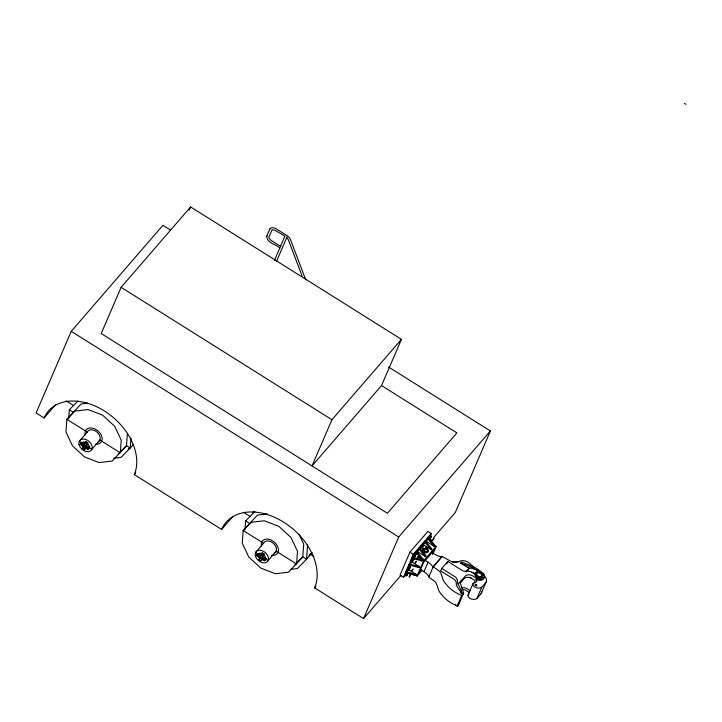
<?xml version="1.0" encoding="UTF-8"?>
<svg xmlns="http://www.w3.org/2000/svg" width="722" height="722" viewBox="0 0 722 722"><rect width="100%" height="100%" fill="white"/><g stroke="black" fill="none" stroke-linecap="round" stroke-linejoin="round"><path stroke-width="1.08" d="M412.253 561.942L413.634 559.938M429.852 538.937L431.512 536.247C428.769 534.244 427.18 543.152 430.583 536.031M68.68 418.67L69.33 409.762L77.777 401.179M81.063 444.923L83.075 442.017L85.765 442.18L85.999 441.629L87.768 442.739L85.747 446.431M127.343 434.021L126.494 445.664L112.217 461.042L99.149 462.558L84.582 456.972L72.444 445.781L65.964 431.991L66.884 419.292L81.171 403.914L87.705 403.156M130.98 437.992L130.258 448.019L121.034 457.387L113.58 458.244M244.966 529.867L245.615 520.95L254.83 511.591M257.348 556.111L259.36 553.214L262.05 553.377L261.174 554.388L262.952 555.489L263.828 554.478L265.525 557.086L264.026 560.308L264.902 559.297L265.479 559.658L264.604 560.669L256.599 555.642L257.962 553.503L261.138 555.498L260.263 556.509M307.59 544.722L306.543 559.216L297.32 568.575L290.93 569.315M455.627 604.494L455.537 605.072L457.577 606.345L458.226 605.596L463.641 593.015L460.573 583.845A5.92 4.251 41.9 0 1 460.455 583.087L460.446 582.834M463.641 593.015L462.856 594.08L460.817 592.798L461.421 591.047L459.427 586.778A15.342 11.01 43.8 0 1 458.993 585.93L457.956 583.665A12.13 8.502 23.3 0 1 457.378 580.867A6.633 4.648 23.3 0 0 455.347 576.941L441.765 568.413L447.811 561.418L462.685 570.759A4.503 3.159 23.3 0 0 465.636 571.165L466.15 571.102A8.817 6.182 23.3 0 1 472.152 572.293A6.263 4.395 23.3 0 1 474.742 573.764L475.139 573.773M460.817 592.798L461.421 591.047M414.942 556.373L414.284 556.969L413.372 556.391L414.031 555.805L413.327 556.481L414.085 554.713M266.842 235.986C266.039 242.745 276.607 244.433 279.901 248.133M406.91 575.326L406.242 575.921L405.331 575.344L406.847 572.564M409.582 566.96L409.699 566.382L407.713 569.523L408.625 570.1L409.284 569.505M406.242 575.921L408.192 572.853M413.923 559.252L411.973 562.312L411.062 561.743L412.948 558.611L413.923 559.252L413.742 559.803M409.482 567.014L409.663 566.463L410.394 567.582M408.625 570.1L410.565 567.041M413.372 556.391L415.312 553.332L416.224 553.909L415.917 554.848M415.006 554.27L415.312 553.332M414.284 556.969L416.224 553.909M422.262 546.148L423.02 544.388L421.26 547.475M422.668 545.408L422.984 544.469L431.323 549.776L432 548.991L425.213 541.022L423.272 544.722L425.213 541.022M422.921 544.406L420.962 547.52L421.946 548.106L423.886 545.038L423.579 545.985M430.42 536.22L430.601 535.679M431.512 536.247L429.572 539.307L430.231 538.72M414.78 553.539C415.096 551.671 411.775 557.05 413.345 555.823M422.442 544.677C422.758 542.592 419.13 549 421.26 546.653M269.802 229.1C271.102 226.591 274.667 227.854 276.499 229.027L287.564 235.986L289.973 238.332L305.749 279.811M170.509 230.047L162.928 225.291L71.243 331.326L36.1 412.921L44.114 417.957A53.879 37.517 40.9 0 1 104.401 410.971A53.879 37.517 40.9 0 1 134.283 474.589L221.618 529.443A55.567 38.69 40.9 0 1 283.782 522.241A55.567 38.69 40.9 0 1 314.593 587.843L363.563 618.601L400.981 575.335M121.115 287.32L101.215 333.528L387.389 513.27L456.9 432.893L381.532 385.557L401.432 339.349L190.626 206.943L121.115 287.32L331.93 419.726L312.021 465.934L381.532 385.557M86.622 445.42L89.681 447.342L88.319 449.481L80.313 444.454L81.676 442.315L84.853 444.31L83.978 445.321M81.676 442.315L81.469 442.785L79.239 441.386L87.272 432.09A7.554 5.262 40.9 0 1 97.28 432.307A7.554 5.262 40.9 0 1 98.002 441.972M88.039 448.687L85.295 448.497L84.086 450.284L82.317 449.174L85.999 441.629M81.875 444.806L83.526 447.378L82.317 449.174M84.086 450.284L87.768 442.739M189.299 210.021L190.626 206.943M88.319 449.481L89.681 447.342M266.725 236.247L269.92 228.838M274.45 260.344L279.892 247.709M280.226 246.942L284.901 236.085L274.82 230.228L272.158 229.749L268.837 237.177L269.017 238.025L270.867 240.209L280.921 246.581M276.535 261.319L286.995 237.024L286.3 237.385L288.222 239.397L302.112 276.075M257.962 553.503L256.599 555.642M264.324 559.875L261.581 559.694L260.371 561.472L258.602 560.362L262.294 552.817L264.053 553.927L262.032 557.619M261.436 554.794L262.294 552.817M260.371 561.472L264.053 553.927M264.604 560.669L265.967 558.53L262.907 556.608M265.479 559.658L265.967 558.53M363.563 618.601L398.706 536.997L490.4 430.971L388.526 366.984M429.978 536.572L431.269 533.576L427.848 531.428L409.934 552.14L400.042 575.127L403.454 577.275L405.602 574.793M403.454 577.275L413.354 554.288L431.269 533.576M415.863 575.371L405.773 572.681L408.228 569.369L416.269 574.423L415.863 575.371L408.652 573.665M412.433 562.239L419.581 566.734L419.175 567.682L409.085 564.992L411.54 561.68L409.058 567.447M415.692 552.032L422.487 559.992L422.072 560.94L411.991 558.259L412.397 557.303L422.487 559.992L423.164 559.207L416.377 551.238L414.861 553.973M407.813 570.317L408.228 569.369M415.836 554.821C416.386 552.998 413.544 557.528 414.951 556.22M417.388 551.536L419.32 547.836L426.115 555.796L425.429 556.59L417.388 551.536L421.323 546.978M418.065 550.751L419.32 547.836M434.536 546.536L434.951 545.579L428.155 537.619L426.224 541.319L434.265 546.373L434.951 545.579L429.617 538.991M426.494 541.482L426.901 540.525L424.527 543.278M427.325 539.56L428.155 537.619M414.076 574.252L417.072 576.138L423.697 560.759L436.16 546.346L433.164 544.46M428.931 576.661A13.195 9.251 23.3 0 0 423.976 571.698L428.065 562.185L425.339 560.471M432.568 553.413L433.796 550.561L423.534 562.42L419.446 571.923L421.639 569.378M432.631 554.55L436.16 546.346M490.4 430.971L455.257 512.566L433.254 538.016M473.37 566.978L470.338 563.981A7.825 5.478 23.3 0 0 459.58 561.265A10.379 7.274 23.3 0 1 451.024 561.373L449.526 560.561A2.265 1.588 23.3 0 1 448.903 560.191L442.108 556.427L433.218 566.716L428.733 577.113L434.337 581.12A6.985 4.901 23.3 0 1 436.675 584.306L438.146 588.692A14.909 10.451 23.3 0 0 441.62 594.585A27.598 19.35 23.3 0 0 457.207 605.839L459.03 603.718M428.065 562.185A13.195 9.251 23.3 0 1 433.019 567.158L442.108 556.427M441.765 568.413L440.691 570.894L454.273 579.423A6.633 4.648 23.3 0 1 456.313 583.349A12.13 8.502 23.3 0 0 456.882 586.147L457.207 586.787A17.869 12.527 23.3 0 0 459.318 589.856L460.916 592.221M446.738 563.9L447.811 561.418M457.207 605.839L461.683 595.442L463.515 593.322M457.577 606.345L458.38 604.476M468.046 595.108L472.928 583.755M474.318 582.654L475.166 580.687L471.141 578.087A3.727 2.617 23.3 0 1 470.049 577.284M481.457 573.042L481.574 573.611M468.957 594.323A2.455 1.724 23.3 0 0 467.982 595.903A3.98 2.789 23.3 0 0 470.816 598.809A6.308 4.422 23.3 0 0 476.872 598.565L481.754 587.212L486.014 582.293A7.31 5.126 23.3 0 0 485.599 577.582A13.908 9.747 23.3 0 0 484.065 575.425M476.872 598.565L481.132 593.637L486.014 582.293M413.083 558.693L411.026 561.824L412.542 559.938M412.307 559.252C413.435 556.13 408.968 563.259 411.296 560.859M409.663 566.463L407.677 569.613L408.147 569.243M408.959 567.032L409.248 566.093L407.316 569.306M406.053 573.665L405.331 575.344M415.069 554.189L415.358 553.251L413.598 555.516M428.281 537.953L430.186 535.309L429.68 536.654M423.363 546.229L423.661 545.444L422.316 547.682M406.811 573.548L406.287 574.378M421.531 546.274L422.027 545.435M405.565 574.468L406.594 572.88L407.524 573.448M44.114 417.957L55.666 404.6M80.313 444.454L81.189 443.434M85.765 442.18L84.889 443.191L86.667 444.292L87.543 443.281L89.239 445.898L87.741 449.111M83.526 447.378L82.651 448.389L83.481 449.147L84.42 449.508L85.295 448.497M133.083 444.752L130.258 448.019L126.494 445.664L118.417 453.867M134.283 474.589L135.727 472.919M221.618 529.443L232.439 516.916M331.93 419.726L401.432 339.349M267.257 513.965L257.456 515.102L243.17 530.48L242.249 543.179L248.729 556.978L260.868 568.16L275.434 573.746L288.502 572.23L302.78 556.852L303.709 544.153L299.079 534.298M263.557 543.287L255.525 552.574L257.754 553.973L256.879 554.983L264.884 560.019L265.759 559.008L268.16 560.516L276.192 551.22L296.58 564.026L297.509 551.328L291.029 537.529L278.882 526.347L264.324 520.761L251.256 522.277L243.17 530.48L263.557 543.287A7.554 5.262 40.9 0 1 273.566 543.504A7.554 5.262 40.9 0 1 274.288 553.169M258.602 560.362L259.478 559.351M261.581 559.694L260.705 560.705L258.936 559.577M312.202 552.664L306.543 559.216L302.78 556.852L294.702 565.064M314.593 587.843L316.037 586.174M411.991 558.259L413.354 556.68M409.085 564.992L411.125 562.628M430.321 541.41L431.783 539.713M405.773 572.681L408.499 569.532M409.302 569.351L408.86 569.694L410.195 567.465M406.919 575.172L406.477 575.515L407.912 573.232M417.072 576.138L422.208 570.199M466.204 571.698L468.262 569.396A5.072 2.554 -14.7 0 0 468.813 568.774L468.984 568.485A1.805 0.857 -17.6 0 0 468.795 568.115L468.722 568.07A2.545 1.119 -20.7 0 0 468.334 567.943L460.645 563.115L461.493 562.131L462.667 562.42L472.856 566.427A52.905 36.84 40.9 0 1 476.827 568.602L483.514 573.476A5.83 4.088 23.3 0 1 483.117 578.701A5.83 4.088 23.3 0 1 476.231 578.205L472.215 575.596A6.083 4.26 23.3 0 0 465.428 575.921L458.181 584.125M466.574 571.544L467.775 570.154A6.047 4.233 23.3 0 0 468.749 569.017A1.733 1.209 23.3 0 0 468.334 567.943L472.179 568.422L476.8 570.109M460.311 582.907L464.363 578.412A6.083 4.26 23.3 0 1 471.141 578.087M405.313 574.775L404.807 575.046L406.865 571.914M128.119 449.201L129.653 447.64M252.691 512.764L254.234 511.203M309.007 555.705L311.317 553.368M421.946 548.106L422.605 547.511M411.062 561.743L411.73 561.156M472.017 572.609L472.522 572.708A6.579 4.242 6.6 0 1 473.244 572.925A6.489 4.251 9.1 0 1 473.93 573.214L474.065 573.259M460.645 563.115L471.998 567.411A52.905 36.84 40.9 0 1 475.969 569.586L478.641 571.264A8.709 6.11 23.3 0 1 480.915 573.006M409.491 564.044L419.581 566.734M406.179 571.734L416.269 574.423M684.465 103.399L685.9 104.302M429.942 536.265L430.853 536.834M428.967 537.8L429.879 538.368M422.316 545.056L423.227 545.633M431.242 552.023L434.879 554.306A13.195 9.251 23.3 0 0 441.918 556.879M421.341 546.59L422.253 547.159M71.243 331.326L398.706 536.997M421.377 558.079L423.164 559.207M414.654 553.918L415.565 554.496M409.934 552.14L413.354 554.288M418.02 557.185L423.697 560.759M470.311 590.767L466.665 588.484A6.083 4.26 23.3 0 0 461.728 587.852M413.679 555.453L414.59 556.021M420.285 559.821L422.072 560.94M469.499 592.645L465.861 590.352A6.083 4.287 25.1 0 0 463.993 589.693L463.353 589.576A6.083 4.296 26.1 0 0 462.116 589.495M412.352 559.27L413.264 559.839M411.378 560.804L412.289 561.373M420.33 569.405L423.976 571.698M408.995 567.059L409.906 567.627M408.02 568.584L408.932 569.153M405.647 574.405L406.558 574.974M66.144 400.872L73.653 405.593M243.684 512.385L250.326 516.555M310.099 554.099L313.899 556.481M69.33 409.762L73.084 412.118M245.615 520.95L249.37 523.306M87.272 432.09L66.884 419.292L74.971 411.08L88.039 409.573L102.596 415.15L114.744 426.341L121.224 440.131L120.294 452.838L99.907 440.032L91.874 449.319L89.474 447.811L88.598 448.822L80.593 443.795M85.133 442.64L86.902 443.75M261.418 553.828L263.187 554.947M80.801 443.326L89.194 448.47M257.086 554.514L265.091 559.541M433.218 566.716L438.814 570.723A6.985 4.901 23.3 0 1 441.151 573.909L442.622 578.295A14.909 10.451 23.3 0 0 446.097 584.188A27.598 19.35 23.3 0 0 461.683 595.442M259.812 558.566L258.16 556.003M461.286 591.715L462.992 593.773M427.478 538.404L434.265 546.373M424.527 541.816L431.323 549.776M418.643 548.621L425.429 556.59M427.243 549.514A2.906 2.031 23.3 0 1 427.298 552.52A2.906 2.031 23.3 0 1 423.354 551.77A2.906 2.031 23.3 0 1 423.309 548.765M426.964 549.325A2.175 1.525 23.3 0 1 427 551.581A2.175 1.525 23.3 0 1 424.049 551.012A2.175 1.525 23.3 0 1 424.013 548.756M425.484 548.576A2.175 1.525 23.3 0 1 426.531 548.982M425.655 548.16A2.175 1.525 23.3 0 1 427.713 550.552A2.175 1.525 23.3 0 1 424.662 550.931A2.175 1.525 23.3 0 1 424.193 548.341M425.475 548.043A2.906 2.031 23.3 0 1 428.2 551.229A2.906 2.031 23.3 0 1 424.139 551.743A2.906 2.031 23.3 0 1 423.516 548.287M483.352 574.658A13.908 9.747 23.3 0 1 483.83 575.163M481.628 591.787A7.31 5.126 23.3 0 1 481.132 593.637M481.754 587.212A6.308 4.422 23.3 0 1 475.699 587.455A3.98 2.789 23.3 0 1 472.865 584.549A2.455 1.724 23.3 0 1 474.318 582.88A4.097 2.87 23.3 0 0 476.737 581.02A3.204 2.247 23.3 0 0 475.825 579.143A5.83 4.088 23.3 0 0 484.128 577.329M452.568 562.05A34.71 24.331 23.3 0 1 459.102 561.725M460.446 582.834A5.812 4.17 40 0 1 460.826 581.066M482.206 574.351A4.079 2.861 23.3 0 1 479.904 578.277A4.079 2.861 23.3 0 1 474.932 574.45L475.049 573.701A4.079 2.861 23.3 0 1 478.794 572.212M479.805 572.501A4.079 2.861 23.3 0 1 480.753 572.979M481.312 574.252A2.816 1.967 23.3 0 1 479.264 576.941A2.816 1.967 23.3 0 1 476.448 573.647A2.816 1.967 23.3 0 1 480.879 573.746M85.169 434.825A9.729 6.769 40.9 0 1 91.902 427.993A9.729 6.769 40.9 0 1 102.01 437.306A9.729 6.769 40.9 0 1 95.286 444.138M261.454 546.012A9.729 6.769 40.9 0 1 268.187 539.181A9.729 6.769 40.9 0 1 278.295 548.494A9.729 6.769 40.9 0 1 271.571 555.326M409.139 577.077L410.61 574.929L409.139 577.077M411.513 571.255L412.993 569.107L411.513 571.255M414.87 563.476L416.35 561.319L414.87 563.476M417.172 558.124L418.652 555.976L417.172 558.124M424.834 549.261L426.314 547.114L424.834 549.261M432.46 540.471L433.94 538.323L432.46 540.471M475.202 573.34L475.085 574.089A4.079 2.861 23.3 0 0 480.536 577.889A4.079 2.861 23.3 0 0 481.727 573.259L480.906 572.627A4.079 2.861 23.3 0 0 475.202 573.34M475.238 585.298A0.912 0.632 23.3 0 0 476.746 585.587A0.912 0.632 23.3 0 0 475.969 584.45A0.912 0.632 23.3 0 0 475.238 585.298M476.827 575.064A2.816 1.967 23.3 0 0 481.502 575.957A2.816 1.967 23.3 0 0 479.119 572.42A2.816 1.967 23.3 0 0 476.827 575.064M79.014 444.391A7.554 5.262 40.9 0 0 89.961 451.268A7.554 5.262 40.9 0 0 87.687 440.402A7.554 5.262 40.9 0 0 79.014 444.391M255.299 555.579A7.554 5.262 40.9 0 0 266.247 562.456A7.554 5.262 40.9 0 0 263.972 551.599A7.554 5.262 40.9 0 0 255.299 555.579"/></g></svg>
